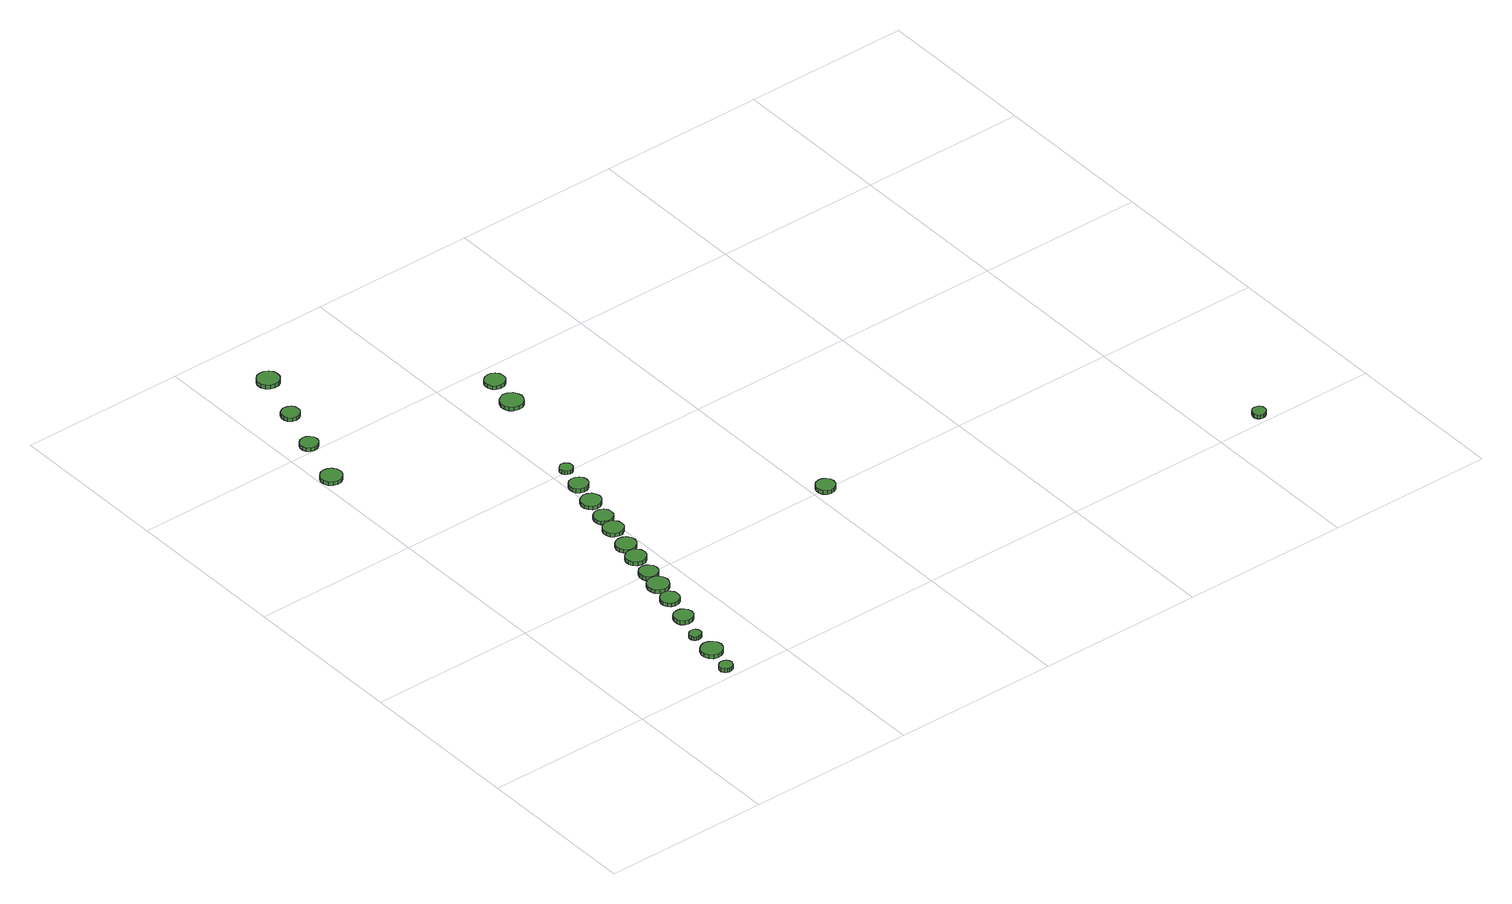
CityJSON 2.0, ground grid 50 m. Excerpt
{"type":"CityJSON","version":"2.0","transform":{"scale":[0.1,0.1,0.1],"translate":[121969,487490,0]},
"CityObjects":{
"tree1":{"type":"SolitaryVegetationObject","attributes":{"function":"something"},"geometry":[{"type":"MultiSurface","lod":"1","boundaries":[[[0,1,2,3,4,5,6,7,8,9,10,11,12,13,14]],[[15,16,17,18,19,20,21,22,23,24,25,26,27,28,29]],[[0,29,28,1]],[[1,28,27,2]],[[2,27,26,3]],[[3,26,25,4]],[[4,25,24,5]],[[5,24,23,6]],[[6,23,22,7]],[[7,22,21,8]],[[8,21,20,9]],[[9,20,19,10]],[[10,19,18,11]],[[11,18,17,12]],[[12,17,16,13]],[[13,16,15,14]],[[14,15,29,0]]]}]},
"tree2":{"type":"SolitaryVegetationObject","attributes":{"function":"something"},"geometry":[{"type":"MultiSurface","lod":"1","boundaries":[[[30,31,32,33,34,35,36,37,38,39,40,41,42,43,44]],[[45,46,47,48,49,50,51,52,53,54,55,56,57,58,59]],[[30,59,58,31]],[[31,58,57,32]],[[32,57,56,33]],[[33,56,55,34]],[[34,55,54,35]],[[35,54,53,36]],[[36,53,52,37]],[[37,52,51,38]],[[38,51,50,39]],[[39,50,49,40]],[[40,49,48,41]],[[41,48,47,42]],[[42,47,46,43]],[[43,46,45,44]],[[44,45,59,30]]]}]},
"tree3":{"type":"SolitaryVegetationObject","attributes":{"function":"something"},"geometry":[{"type":"MultiSurface","lod":"1","boundaries":[[[60,61,62,63,64,65,66,67,68,69,70,71,72,73,74]],[[75,76,77,78,79,80,81,82,83,84,85,86,87,88,89]],[[60,89,88,61]],[[61,88,87,62]],[[62,87,86,63]],[[63,86,85,64]],[[64,85,84,65]],[[65,84,83,66]],[[66,83,82,67]],[[67,82,81,68]],[[68,81,80,69]],[[69,80,79,70]],[[70,79,78,71]],[[71,78,77,72]],[[72,77,76,73]],[[73,76,75,74]],[[74,75,89,60]]]}]},
"tree4":{"type":"SolitaryVegetationObject","attributes":{"function":"something"},"geometry":[{"type":"MultiSurface","lod":"1","boundaries":[[[90,91,92,93,94,95,96,97,98,99,100,101,102,103,104]],[[105,106,107,108,109,110,111,112,113,114,115,116,117,118,119]],[[90,119,118,91]],[[91,118,117,92]],[[92,117,116,93]],[[93,116,115,94]],[[94,115,114,95]],[[95,114,113,96]],[[96,113,112,97]],[[97,112,111,98]],[[98,111,110,99]],[[99,110,109,100]],[[100,109,108,101]],[[101,108,107,102]],[[102,107,106,103]],[[103,106,105,104]],[[104,105,119,90]]]}]},
"tree5":{"type":"SolitaryVegetationObject","attributes":{"function":"something"},"geometry":[{"type":"MultiSurface","lod":"1","boundaries":[[[120,121,122,123,124,125,126,127,128,129,130,131,132,133,134]],[[135,136,137,138,139,140,141,142,143,144,145,146,147,148,149]],[[120,149,148,121]],[[121,148,147,122]],[[122,147,146,123]],[[123,146,145,124]],[[124,145,144,125]],[[125,144,143,126]],[[126,143,142,127]],[[127,142,141,128]],[[128,141,140,129]],[[129,140,139,130]],[[130,139,138,131]],[[131,138,137,132]],[[132,137,136,133]],[[133,136,135,134]],[[134,135,149,120]]]}]},
"tree6":{"type":"SolitaryVegetationObject","attributes":{"function":"something"},"geometry":[{"type":"MultiSurface","lod":"1","boundaries":[[[150,151,152,153,154,155,156,157,158,159,160,161,162,163,164]],[[165,166,167,168,169,170,171,172,173,174,175,176,177,178,179]],[[150,179,178,151]],[[151,178,177,152]],[[152,177,176,153]],[[153,176,175,154]],[[154,175,174,155]],[[155,174,173,156]],[[156,173,172,157]],[[157,172,171,158]],[[158,171,170,159]],[[159,170,169,160]],[[160,169,168,161]],[[161,168,167,162]],[[162,167,166,163]],[[163,166,165,164]],[[164,165,179,150]]]}]},
"tree7":{"type":"SolitaryVegetationObject","attributes":{"function":"something"},"geometry":[{"type":"MultiSurface","lod":"1","boundaries":[[[180,181,182,183,184,185,186,187,188,189,190,191,192,193,194]],[[195,196,197,198,199,200,201,202,203,204,205,206,207,208,209]],[[180,209,208,181]],[[181,208,207,182]],[[182,207,206,183]],[[183,206,205,184]],[[184,205,204,185]],[[185,204,203,186]],[[186,203,202,187]],[[187,202,201,188]],[[188,201,200,189]],[[189,200,199,190]],[[190,199,198,191]],[[191,198,197,192]],[[192,197,196,193]],[[193,196,195,194]],[[194,195,209,180]]]}]},
"tree8":{"type":"SolitaryVegetationObject","attributes":{"function":"something"},"geometry":[{"type":"MultiSurface","lod":"1","boundaries":[[[210,211,212,213,214,215,216,217,218,219,220,221,222,223,224]],[[225,226,227,228,229,230,231,232,233,234,235,236,237,238,239]],[[210,239,238,211]],[[211,238,237,212]],[[212,237,236,213]],[[213,236,235,214]],[[214,235,234,215]],[[215,234,233,216]],[[216,233,232,217]],[[217,232,231,218]],[[218,231,230,219]],[[219,230,229,220]],[[220,229,228,221]],[[221,228,227,222]],[[222,227,226,223]],[[223,226,225,224]],[[224,225,239,210]]]}]},
"tree9":{"type":"SolitaryVegetationObject","attributes":{"function":"something"},"geometry":[{"type":"MultiSurface","lod":"1","boundaries":[[[240,241,242,243,244,245,246,247,248,249,250,251,252,253,254]],[[255,256,257,258,259,260,261,262,263,264,265,266,267,268,269]],[[240,269,268,241]],[[241,268,267,242]],[[242,267,266,243]],[[243,266,265,244]],[[244,265,264,245]],[[245,264,263,246]],[[246,263,262,247]],[[247,262,261,248]],[[248,261,260,249]],[[249,260,259,250]],[[250,259,258,251]],[[251,258,257,252]],[[252,257,256,253]],[[253,256,255,254]],[[254,255,269,240]]]}]},
"tree10":{"type":"SolitaryVegetationObject","attributes":{"function":"something"},"geometry":[{"type":"MultiSurface","lod":"1","boundaries":[[[270,271,272,273,274,275,276,277,278,279,280,281,282,283,284]],[[285,286,287,288,289,290,291,292,293,294,295,296,297,298,299]],[[270,299,298,271]],[[271,298,297,272]],[[272,297,296,273]],[[273,296,295,274]],[[274,295,294,275]],[[275,294,293,276]],[[276,293,292,277]],[[277,292,291,278]],[[278,291,290,279]],[[279,290,289,280]],[[280,289,288,281]],[[281,288,287,282]],[[282,287,286,283]],[[283,286,285,284]],[[284,285,299,270]]]}]},
"tree11":{"type":"SolitaryVegetationObject","attributes":{"function":"something"},"geometry":[{"type":"MultiSurface","lod":"1","boundaries":[[[300,301,302,303,304,305,306,307,308,309,310,311,312,313,314]],[[315,316,317,318,319,320,321,322,323,324,325,326,327,328,329]],[[300,329,328,301]],[[301,328,327,302]],[[302,327,326,303]],[[303,326,325,304]],[[304,325,324,305]],[[305,324,323,306]],[[306,323,322,307]],[[307,322,321,308]],[[308,321,320,309]],[[309,320,319,310]],[[310,319,318,311]],[[311,318,317,312]],[[312,317,316,313]],[[313,316,315,314]],[[314,315,329,300]]]}]},
"tree12":{"type":"SolitaryVegetationObject","attributes":{"function":"something"},"geometry":[{"type":"MultiSurface","lod":"1","boundaries":[[[330,331,332,333,334,335,336,337,338,339,340,341,342,343,344]],[[345,346,347,348,349,350,351,352,353,354,355,356,357,358,359]],[[330,359,358,331]],[[331,358,357,332]],[[332,357,356,333]],[[333,356,355,334]],[[334,355,354,335]],[[335,354,353,336]],[[336,353,352,337]],[[337,352,351,338]],[[338,351,350,339]],[[339,350,349,340]],[[340,349,348,341]],[[341,348,347,342]],[[342,347,346,343]],[[343,346,345,344]],[[344,345,359,330]]]}]},
"tree13":{"type":"SolitaryVegetationObject","attributes":{"function":"something"},"geometry":[{"type":"MultiSurface","lod":"1","boundaries":[[[360,361,362,363,364,365,366,367,368,369,370,371,372,373,374]],[[375,376,377,378,379,380,381,382,383,384,385,386,387,388,389]],[[360,389,388,361]],[[361,388,387,362]],[[362,387,386,363]],[[363,386,385,364]],[[364,385,384,365]],[[365,384,383,366]],[[366,383,382,367]],[[367,382,381,368]],[[368,381,380,369]],[[369,380,379,370]],[[370,379,378,371]],[[371,378,377,372]],[[372,377,376,373]],[[373,376,375,374]],[[374,375,389,360]]]}]},
"tree14":{"type":"SolitaryVegetationObject","attributes":{"function":"something"},"geometry":[{"type":"MultiSurface","lod":"1","boundaries":[[[390,391,392,393,394,395,396,397,398,399,400,401,402,403,404]],[[405,406,407,408,409,410,411,412,413,414,415,416,417,418,419]],[[390,419,418,391]],[[391,418,417,392]],[[392,417,416,393]],[[393,416,415,394]],[[394,415,414,395]],[[395,414,413,396]],[[396,413,412,397]],[[397,412,411,398]],[[398,411,410,399]],[[399,410,409,400]],[[400,409,408,401]],[[401,408,407,402]],[[402,407,406,403]],[[403,406,405,404]],[[404,405,419,390]]]}]},
"tree15":{"type":"SolitaryVegetationObject","attributes":{"function":"something"},"geometry":[{"type":"MultiSurface","lod":"1","boundaries":[[[420,421,422,423,424,425,426,427,428,429,430,431,432,433,434]],[[435,436,437,438,439,440,441,442,443,444,445,446,447,448,449]],[[420,449,448,421]],[[421,448,447,422]],[[422,447,446,423]],[[423,446,445,424]],[[424,445,444,425]],[[425,444,443,426]],[[426,443,442,427]],[[427,442,441,428]],[[428,441,440,429]],[[429,440,439,430]],[[430,439,438,431]],[[431,438,437,432]],[[432,437,436,433]],[[433,436,435,434]],[[434,435,449,420]]]}]},
"tree16":{"type":"SolitaryVegetationObject","attributes":{"function":"something"},"geometry":[{"type":"MultiSurface","lod":"1","boundaries":[[[450,451,452,453,454,455,456,457,458,459,460,461,462,463,464]],[[465,466,467,468,469,470,471,472,473,474,475,476,477,478,479]],[[450,479,478,451]],[[451,478,477,452]],[[452,477,476,453]],[[453,476,475,454]],[[454,475,474,455]],[[455,474,473,456]],[[456,473,472,457]],[[457,472,471,458]],[[458,471,470,459]],[[459,470,469,460]],[[460,469,468,461]],[[461,468,467,462]],[[462,467,466,463]],[[463,466,465,464]],[[464,465,479,450]]]}]},
"tree17":{"type":"SolitaryVegetationObject","attributes":{"function":"something"},"geometry":[{"type":"MultiSurface","lod":"1","boundaries":[[[480,481,482,483,484,485,486,487,488,489,490,491,492,493,494]],[[495,496,497,498,499,500,501,502,503,504,505,506,507,508,509]],[[480,509,508,481]],[[481,508,507,482]],[[482,507,506,483]],[[483,506,505,484]],[[484,505,504,485]],[[485,504,503,486]],[[486,503,502,487]],[[487,502,501,488]],[[488,501,500,489]],[[489,500,499,490]],[[490,499,498,491]],[[491,498,497,492]],[[492,497,496,493]],[[493,496,495,494]],[[494,495,509,480]]]}]},
"tree18":{"type":"SolitaryVegetationObject","attributes":{"function":"something"},"geometry":[{"type":"MultiSurface","lod":"1","boundaries":[[[510,511,512,513,514,515,516,517,518,519,520,521,522,523,524]],[[525,526,527,528,529,530,531,532,533,534,535,536,537,538,539]],[[510,539,538,511]],[[511,538,537,512]],[[512,537,536,513]],[[513,536,535,514]],[[514,535,534,515]],[[515,534,533,516]],[[516,533,532,517]],[[517,532,531,518]],[[518,531,530,519]],[[519,530,529,520]],[[520,529,528,521]],[[521,528,527,522]],[[522,527,526,523]],[[523,526,525,524]],[[524,525,539,510]]]}]},
"tree19":{"type":"SolitaryVegetationObject","attributes":{"function":"something"},"geometry":[{"type":"MultiSurface","lod":"1","boundaries":[[[540,541,542,543,544,545,546,547,548,549,550,551,552,553,554]],[[555,556,557,558,559,560,561,562,563,564,565,566,567,568,569]],[[540,569,568,541]],[[541,568,567,542]],[[542,567,566,543]],[[543,566,565,544]],[[544,565,564,545]],[[545,564,563,546]],[[546,563,562,547]],[[547,562,561,548]],[[548,561,560,549]],[[549,560,559,550]],[[550,559,558,551]],[[551,558,557,552]],[[552,557,556,553]],[[553,556,555,554]],[[554,555,569,540]]]}]},
"tree20":{"type":"SolitaryVegetationObject","attributes":{"function":"something"},"geometry":[{"type":"MultiSurface","lod":"1","boundaries":[[[570,571,572,573,574,575,576,577,578,579,580,581,582,583,584]],[[585,586,587,588,589,590,591,592,593,594,595,596,597,598,599]],[[570,599,598,571]],[[571,598,597,572]],[[572,597,596,573]],[[573,596,595,574]],[[574,595,594,575]],[[575,594,593,576]],[[576,593,592,577]],[[577,592,591,578]],[[578,591,590,579]],[[579,590,589,580]],[[580,589,588,581]],[[581,588,587,582]],[[582,587,586,583]],[[583,586,585,584]],[[584,585,599,570]]]}]},
"tree21":{"type":"SolitaryVegetationObject","attributes":{"function":"something"},"geometry":[{"type":"MultiSurface","lod":"1","boundaries":[[[600,601,602,603,604,605,606,607,608,609,610,611,612,613,614]],[[615,616,617,618,619,620,621,622,623,624,625,626,627,628,629]],[[600,629,628,601]],[[601,628,627,602]],[[602,627,626,603]],[[603,626,625,604]],[[604,625,624,605]],[[605,624,623,606]],[[606,623,622,607]],[[607,622,621,608]],[[608,621,620,609]],[[609,620,619,610]],[[610,619,618,611]],[[611,618,617,612]],[[612,617,616,613]],[[613,616,615,614]],[[614,615,629,600]]]}]},
"tree22":{"type":"SolitaryVegetationObject","attributes":{"function":"something"},"geometry":[{"type":"MultiSurface","lod":"1","boundaries":[[[630,631,632,633,634,635,636,637,638,639,640,641,642,643,644]],[[645,646,647,648,649,650,651,652,653,654,655,656,657,658,659]],[[630,659,658,631]],[[631,658,657,632]],[[632,657,656,633]],[[633,656,655,634]],[[634,655,654,635]],[[635,654,653,636]],[[636,653,652,637]],[[637,652,651,638]],[[638,651,650,639]],[[639,650,649,640]],[[640,649,648,641]],[[641,648,647,642]],[[642,647,646,643]],[[643,646,645,644]],[[644,645,659,630]]]}]}
},
"vertices":[
[340,37,15],[338,45,15],[333,51,15],[326,55,15],[318,56,15],[311,53,15],[305,48,15],[301,41,15],[301,32,15],[305,25,15],[311,20,15],[318,17,15],[326,18,15],[333,22,15],[338,29,15],[338,29,2],[333,22,2],[326,18,2],[318,17,2],[311,20,2],[305,25,2],[301,32,2],[301,41,2],[305,48,2],[311,53,2],[318,56,2],[326,55,2],[333,51,2],[338,45,2],[340,37,2],
[370,119,14],[367,132,14],[359,142,14],[348,149,14],[335,151,14],[322,146,14],[312,138,14],[307,125,14],[307,112,14],[312,100,14],[322,91,14],[335,87,14],[348,88,14],[359,95,14],[367,106,14],[367,106,2],[359,95,2],[348,88,2],[335,87,2],[322,91,2],[312,100,2],[307,112,2],[307,125,2],[312,138,2],[322,146,2],[335,151,2],[348,149,2],[359,142,2],[367,132,2],[370,119,2],
[365,201,13],[363,208,13],[359,214,13],[353,218,13],[346,218,13],[339,216,13],[333,211,13],[330,205,13],[330,197,13],[333,191,13],[339,186,13],[346,184,13],[353,185,13],[359,188,13],[363,194,13],[363,194,1],[359,188,1],[353,185,1],[346,184,1],[339,186,1],[333,191,1],[330,197,1],[330,205,1],[333,211,1],[339,216,1],[346,218,1],[353,218,1],[359,214,1],[363,208,1],[365,201,1],
[65,1370,16],[62,1383,16],[54,1394,16],[43,1401,16],[30,1402,16],[17,1398,16],[7,1389,16],[2,1377,16],[2,1364,16],[7,1352,16],[17,1343,16],[30,1339,16],[43,1340,16],[54,1347,16],[62,1357,16],[62,1357,4],[54,1347,4],[43,1340,4],[30,1339,4],[17,1343,4],[7,1352,4],[2,1364,4],[2,1377,4],[7,1389,4],[17,1398,4],[30,1402,4],[43,1401,4],[54,1394,4],[62,1383,4],[65,1370,4],
[401,284,14],[399,296,14],[392,305,14],[382,311,14],[370,312,14],[359,309,14],[350,301,14],[346,290,14],[346,279,14],[350,268,14],[359,260,14],[370,257,14],[382,258,14],[392,264,14],[399,273,14],[399,273,1],[392,264,1],[382,258,1],[370,257,1],[359,260,1],[350,268,1],[346,279,1],[346,290,1],[350,301,1],[359,309,1],[370,312,1],[382,311,1],[392,305,1],[399,296,1],[401,284,1],
[424,371,13],[422,382,13],[415,392,13],[405,398,13],[393,399,13],[382,395,13],[374,387,13],[369,377,13],[369,365,13],[374,355,13],[382,347,13],[393,343,13],[405,344,13],[415,350,13],[422,360,13],[422,360,1],[415,350,1],[405,344,1],[393,343,1],[382,347,1],[374,355,1],[369,365,1],[369,377,1],[374,387,1],[382,395,1],[393,399,1],[405,398,1],[415,392,1],[422,382,1],[424,371,1],
[106,1522,18],[104,1533,18],[97,1542,18],[87,1548,18],[76,1549,18],[66,1546,18],[57,1538,18],[53,1528,18],[53,1517,18],[57,1507,18],[66,1499,18],[76,1496,18],[87,1497,18],[97,1503,18],[104,1512,18],[104,1512,6],[97,1503,6],[87,1497,6],[76,1496,6],[66,1499,6],[57,1507,6],[53,1517,6],[53,1528,6],[57,1538,6],[66,1546,6],[76,1549,6],[87,1548,6],[97,1542,6],[104,1533,6],[106,1522,6],
[443,440,14],[440,453,14],[432,464,14],[421,470,14],[408,472,14],[395,467,14],[385,459,14],[380,446,14],[380,433,14],[385,421,14],[395,412,14],[408,408,14],[421,409,14],[432,416,14],[440,427,14],[440,427,2],[432,416,2],[421,409,2],[408,408,2],[395,412,2],[385,421,2],[380,433,2],[380,446,2],[385,459,2],[395,467,2],[408,472,2],[421,470,2],[432,464,2],[440,453,2],[443,440,2],
[453,498,15],[450,509,15],[444,518,15],[434,524,15],[422,525,15],[411,522,15],[402,514,15],[398,503,15],[398,492,15],[402,481,15],[411,473,15],[422,470,15],[434,471,15],[444,477,15],[450,486,15],[450,486,2],[444,477,2],[434,471,2],[422,470,2],[411,473,2],[402,481,2],[398,492,2],[398,503,2],[402,514,2],[411,522,2],[422,525,2],[434,524,2],[444,518,2],[450,509,2],[453,498,2],
[473,574,14],[471,586,14],[463,597,14],[452,603,14],[440,604,14],[428,600,14],[419,592,14],[414,581,14],[414,568,14],[419,557,14],[428,548,14],[440,544,14],[452,546,14],[463,552,14],[471,562,14],[471,562,1],[463,552,1],[452,546,1],[440,544,1],[428,548,1],[419,557,1],[414,568,1],[414,581,1],[419,592,1],[428,600,1],[440,604,1],[452,603,1],[463,597,1],[471,586,1],[473,574,1],
[151,1658,20],[149,1669,20],[142,1678,20],[132,1683,20],[121,1685,20],[111,1681,20],[102,1674,20],[98,1664,20],[98,1652,20],[102,1642,20],[111,1635,20],[121,1631,20],[132,1632,20],[142,1638,20],[149,1647,20],[149,1647,8],[142,1638,8],[132,1632,8],[121,1631,8],[111,1635,8],[102,1642,8],[98,1652,8],[98,1664,8],[102,1674,8],[111,1681,8],[121,1685,8],[132,1683,8],[142,1678,8],[149,1669,8],[151,1658,8],
[487,634,14],[485,646,14],[477,657,14],[466,663,14],[454,664,14],[442,660,14],[433,652,14],[428,640,14],[428,628,14],[433,617,14],[442,608,14],[454,604,14],[466,606,14],[477,612,14],[485,622,14],[485,622,2],[477,612,2],[466,606,2],[454,604,2],[442,608,2],[433,617,2],[428,628,2],[428,640,2],[433,652,2],[442,660,2],[454,664,2],[466,663,2],[477,657,2],[485,646,2],[487,634,2],
[505,711,16],[503,723,16],[495,733,16],[485,739,16],[472,741,16],[460,737,16],[451,729,16],[446,717,16],[446,705,16],[451,693,16],[460,685,16],[472,681,16],[485,682,16],[495,689,16],[503,699,16],[503,699,4],[495,689,4],[485,682,4],[472,681,4],[460,685,4],[451,693,4],[446,705,4],[446,717,4],[451,729,4],[460,737,4],[472,741,4],[485,739,4],[495,733,4],[503,723,4],[505,711,4],
[204,1812,23],[202,1826,23],[193,1837,23],[182,1844,23],[168,1845,23],[155,1841,23],[145,1832,23],[139,1819,23],[139,1805,23],[145,1793,23],[155,1784,23],[168,1780,23],[182,1781,23],[193,1788,23],[202,1799,23],[202,1799,10],[193,1788,10],[182,1781,10],[168,1780,10],[155,1784,10],[145,1793,10],[139,1805,10],[139,1819,10],[145,1832,10],[155,1841,10],[168,1845,10],[182,1844,10],[193,1837,10],[202,1826,10],[204,1812,10],
[516,770,16],[514,781,16],[507,791,16],[497,796,16],[485,798,16],[474,794,16],[465,786,16],[461,776,16],[461,764,16],[465,753,16],[474,746,16],[485,742,16],[497,743,16],[507,749,16],[514,758,16],[514,758,4],[507,749,4],[497,743,4],[485,742,4],[474,746,4],[465,753,4],[461,764,4],[461,776,4],[465,786,4],[474,794,4],[485,798,4],[497,796,4],[507,791,4],[514,781,4],[516,770,4],
[534,842,19],[532,854,19],[524,864,19],[513,871,19],[501,872,19],[489,868,19],[480,860,19],[475,848,19],[475,836,19],[480,824,19],[489,816,19],[501,812,19],[513,814,19],[524,820,19],[532,830,19],[532,830,7],[524,820,7],[513,814,7],[501,812,7],[489,816,7],[480,824,7],[475,836,7],[475,848,7],[480,860,7],[489,868,7],[501,872,7],[513,871,7],[524,864,7],[532,854,7],[534,842,7],
[551,919,22],[549,930,22],[542,939,22],[532,945,22],[520,946,22],[509,943,22],[500,935,22],[496,924,22],[496,913,22],[500,902,22],[509,894,22],[520,891,22],[532,892,22],[542,898,22],[549,907,22],[549,907,9],[542,898,9],[532,892,9],[520,891,9],[509,894,9],[500,902,9],[496,913,9],[496,924,9],[500,935,9],[509,943,9],[520,946,9],[532,945,9],[542,939,9],[549,930,9],[551,919,9],
[557,991,27],[556,999,27],[551,1005,27],[544,1009,27],[537,1010,27],[529,1007,27],[523,1002,27],[520,995,27],[520,987,27],[523,980,27],[529,975,27],[537,972,27],[544,973,27],[551,977,27],[556,983,27],[556,983,15],[551,977,15],[544,973,15],[537,972,15],[529,975,15],[523,980,15],[520,987,15],[520,995,15],[523,1002,15],[529,1007,15],[537,1010,15],[544,1009,15],[551,1005,15],[556,999,15],[557,991,15],
[648,1318,29],[645,1331,29],[637,1343,29],[625,1350,29],[611,1352,29],[597,1347,29],[587,1338,29],[581,1325,29],[581,1310,29],[587,1297,29],[597,1288,29],[611,1284,29],[625,1285,29],[637,1292,29],[645,1304,29],[645,1304,17],[637,1292,17],[625,1285,17],[611,1284,17],[597,1288,17],[587,1297,17],[581,1310,17],[581,1325,17],[587,1338,17],[597,1347,17],[611,1352,17],[625,1350,17],[637,1343,17],[645,1331,17],[648,1318,17],
[666,1418,30],[663,1430,30],[656,1440,30],[645,1446,30],[633,1447,30],[621,1443,30],[612,1435,30],[607,1424,30],[607,1411,30],[612,1400,30],[621,1392,30],[633,1388,30],[645,1389,30],[656,1395,30],[663,1405,30],[663,1405,18],[656,1395,18],[645,1389,18],[633,1388,18],[621,1392,18],[612,1400,18],[607,1411,18],[607,1424,18],[612,1435,18],[621,1443,18],[633,1447,18],[645,1446,18],[656,1440,18],[663,1430,18],[666,1418,18],
[1060,492,26],[1058,504,26],[1051,513,26],[1041,519,26],[1029,520,26],[1018,517,26],[1010,509,26],[1005,498,26],[1005,487,26],[1010,476,26],[1018,468,26],[1029,464,26],[1041,466,26],[1051,472,26],[1058,481,26],[1058,481,13],[1051,472,13],[1041,466,13],[1029,464,13],[1018,468,13],[1010,476,13],[1005,487,13],[1005,498,13],[1010,509,13],[1018,517,13],[1029,520,13],[1041,519,13],[1051,513,13],[1058,504,13],[1060,492,13],
[2171,22,25],[2170,30,25],[2165,37,25],[2158,41,25],[2149,42,25],[2141,39,25],[2135,34,25],[2132,26,25],[2132,18,25],[2135,10,25],[2141,5,25],[2149,2,25],[2158,3,25],[2165,7,25],[2170,14,25],[2170,14,12],[2165,7,12],[2158,3,12],[2149,2,12],[2141,5,12],[2135,10,12],[2132,18,12],[2132,26,12],[2135,34,12],[2141,39,12],[2149,42,12],[2158,41,12],[2165,37,12],[2170,30,12],[2171,22,12]
]}
